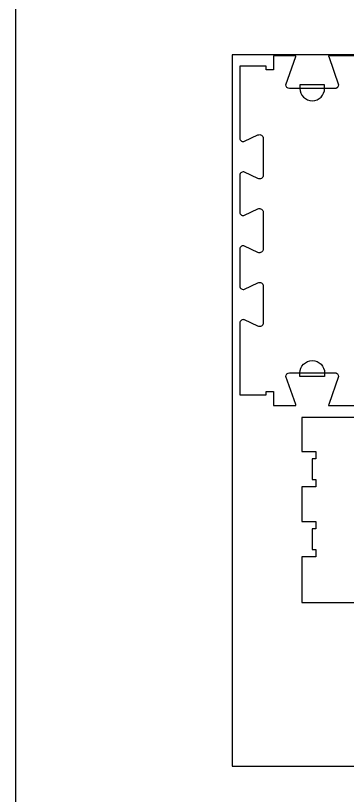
# Model space of a CAD drawing. Extents: x -20252 to -17068, y -27186 to -19593.
# Drawn here: x -20252 to -19682, y -22887 to -21550 of the extents above; entities that cross this region are included whole.
import ezdxf

# ---------------------------------------------------------------- set-up
doc = ezdxf.new("R2010")
doc.units = 0
for name, color, linetype in [('0_SHEET_SPRUCEPLY_2440X122', 1, 'CONTINUOUS'), ('4_ANYTOOL_CUTTHROUGH_OUTSI', 5, 'CONTINUOUS'), ('5_ANYTOOL_HALF_MILL_9MM_IN', 3, 'CONTINUOUS'), ('DONOTCUT', 18, 'CONTINUOUS')]:
    doc.layers.add(name, color=color, linetype=linetype)

msp = doc.modelspace()

# ---------------------------------------------------------------- linework, layer by layer
at = {"layer": '0_SHEET_SPRUCEPLY_2440X122'}
msp.add_lwpolyline([(-19879.9, -21616.7), (-19879.9, -22836.7), (-17439.9, -22836.7), (-17439.9, -21616.7)], close=True, dxfattribs=at)
at = {"layer": '4_ANYTOOL_CUTTHROUGH_OUTSI', "color": 5}
msp.add_lwpolyline([(-19647.2, -21618.6), (-19697, -21618.6), (-19714.4, -21618.6), (-19714.4, -21618.6, 0.061486), (-19714.2, -21620), (-19697.3, -21668.3), (-19697.2, -21668.3), (-19697.2, -21668.4), (-19697.2, -21668.4, -0.198912), (-19699.1, -21672.8), (-19699.2, -21672.9), (-19699.3, -21673), (-19699.4, -21673.1), (-19699.5, -21673.2), (-19699.6, -21673.3), (-19699.8, -21673.4), (-19699.9, -21673.5), (-19700, -21673.6), (-19700.1, -21673.7), (-19700.3, -21673.7), (-19700.4, -21673.8), (-19700.5, -21673.9), (-19700.7, -21674), (-19700.8, -21674), (-19701, -21674.1), (-19701.1, -21674.2), (-19701.3, -21674.2), (-19701.4, -21674.3), (-19701.5, -21674.3), (-19701.7, -21674.4), (-19701.8, -21674.4), (-19702, -21674.4), (-19702.1, -21674.5), (-19702.3, -21674.5), (-19702.4, -21674.5), (-19702.6, -21674.6), (-19702.7, -21674.6), (-19702.9, -21674.6), (-19703, -21674.6), (-19703.2, -21674.6), (-19703.3, -21674.6), (-19703.5, -21674.6), (-19781.5, -21674.6, -0.414214), (-19787.7, -21668.4), (-19787.7, -21668.3), (-19787.7, -21668.3), (-19770.8, -21620), (-19770.8, -21620, 0.061485), (-19770.6, -21618.6), (-19809.2, -21618.6), (-19809.2, -21642.6), (-19821.7, -21642.6), (-19821.7, -21636.6), (-19866.7, -21636.6), (-19866.7, -21760), (-19866.7, -21760, 0.257375), (-19864, -21764.9, 0.257375), (-19858.5, -21765.2), (-19835.6, -21754.3, -0.551268), (-19826.7, -21760), (-19826.7, -21823.4, -0.257375), (-19829.6, -21828.7, -0.257375), (-19835.6, -21829), (-19858.5, -21818.1, 0.257375), (-19864, -21818.5, 0.257375), (-19866.7, -21823.3), (-19866.7, -21886.7, 0.551268), (-19858.5, -21891.9), (-19835.6, -21881, -0.551268), (-19826.7, -21886.7), (-19826.7, -21950.1, -0.257375), (-19829.6, -21955.4, -0.257375), (-19835.6, -21955.7), (-19858.5, -21944.8, 0.551268), (-19866.7, -21950), (-19866.7, -22013.4, 0.551268), (-19858.5, -22018.6), (-19835.6, -22007.7, -0.257375), (-19829.6, -22008.1, -0.257375), (-19826.7, -22013.4), (-19826.7, -22076.8, -0.551268), (-19835.6, -22082.4), (-19858.5, -22071.5, 0.551268), (-19866.7, -22076.7), (-19866.7, -22200.1), (-19821.7, -22200.1), (-19821.7, -22194.1), (-19809.2, -22194.1), (-19809.2, -22194.4), (-19809.2, -22218.1), (-19770.6, -22218.1), (-19770.6, -22218.1, 0.061485), (-19770.8, -22216.7), (-19787.7, -22168.5), (-19787.7, -22168.4), (-19787.7, -22168.4), (-19787.7, -22168.4, -0.414214), (-19781.5, -22162.1), (-19703.5, -22162.1), (-19703.3, -22162.1), (-19703.2, -22162.1), (-19703, -22162.1), (-19702.9, -22162.2), (-19702.7, -22162.2), (-19702.6, -22162.2), (-19702.4, -22162.2), (-19702.3, -22162.2), (-19702.1, -22162.3), (-19702, -22162.3), (-19701.8, -22162.4), (-19701.7, -22162.4), (-19701.5, -22162.4), (-19701.4, -22162.5), (-19701.3, -22162.5), (-19701.1, -22162.6), (-19701, -22162.7), (-19700.8, -22162.7), (-19700.7, -22162.8), (-19700.5, -22162.9), (-19700.4, -22162.9), (-19700.3, -22163), (-19700.1, -22163.1), (-19700, -22163.2), (-19699.9, -22163.3), (-19699.8, -22163.4), (-19699.6, -22163.5), (-19699.5, -22163.6), (-19699.4, -22163.7), (-19699.3, -22163.8), (-19699.2, -22163.9), (-19699.1, -22164, -0.198912), (-19697.2, -22168.4), (-19697.2, -22168.4), (-19697.3, -22168.5), (-19714.2, -22216.7), (-19714.2, -22216.7, 0.061485), (-19714.4, -22218.1), (-19697, -22218.1), (-19647.2, -22218.1)], format="xyb", dxfattribs=at)
msp.add_lwpolyline([(-19593, -22238.6), (-19760.5, -22238.6), (-19760.5, -22297.1), (-19736.5, -22297.1), (-19736.5, -22309.6), (-19742.5, -22309.6), (-19742.5, -22345.1), (-19736.5, -22345.1), (-19736.5, -22357.6), (-19760.5, -22357.6), (-19760.5, -22417.1), (-19736.5, -22417.1), (-19736.5, -22429.6), (-19742.5, -22429.6), (-19742.5, -22465.1), (-19736.5, -22465.1), (-19736.5, -22477.6), (-19760.5, -22477.6), (-19760.5, -22524.4), (-19760.5, -22536.4), (-19760.5, -22556.1), (-19593, -22556.1)], dxfattribs=at)
at = {"layer": '5_ANYTOOL_HALF_MILL_9MM_IN', "color": 3}
for points in [[(-19763.7, -21674.4, 1), (-19721.2, -21674.4), (-19721.2, -21674.1), (-19721.2, -21668.1), (-19763.7, -21668.1), (-19763.7, -21674.1), (-19763.7, -21674.4)], [(-19763.7, -22162.4, -1), (-19721.2, -22162.4), (-19721.2, -22162.6), (-19721.2, -22168.6), (-19763.7, -22168.6), (-19763.7, -22162.6), (-19763.7, -22162.4)]]:
    msp.add_lwpolyline(points, format="xyb", close=True, dxfattribs=at)
at = {"layer": 'DONOTCUT'}
msp.add_lwpolyline([(-20251.6, -27186.1), (-17068.2, -27186.1), (-17068.2, -19592.7), (-20251.6, -19592.7)], close=True, dxfattribs=at)

doc.saveas('drawing.dxf')
